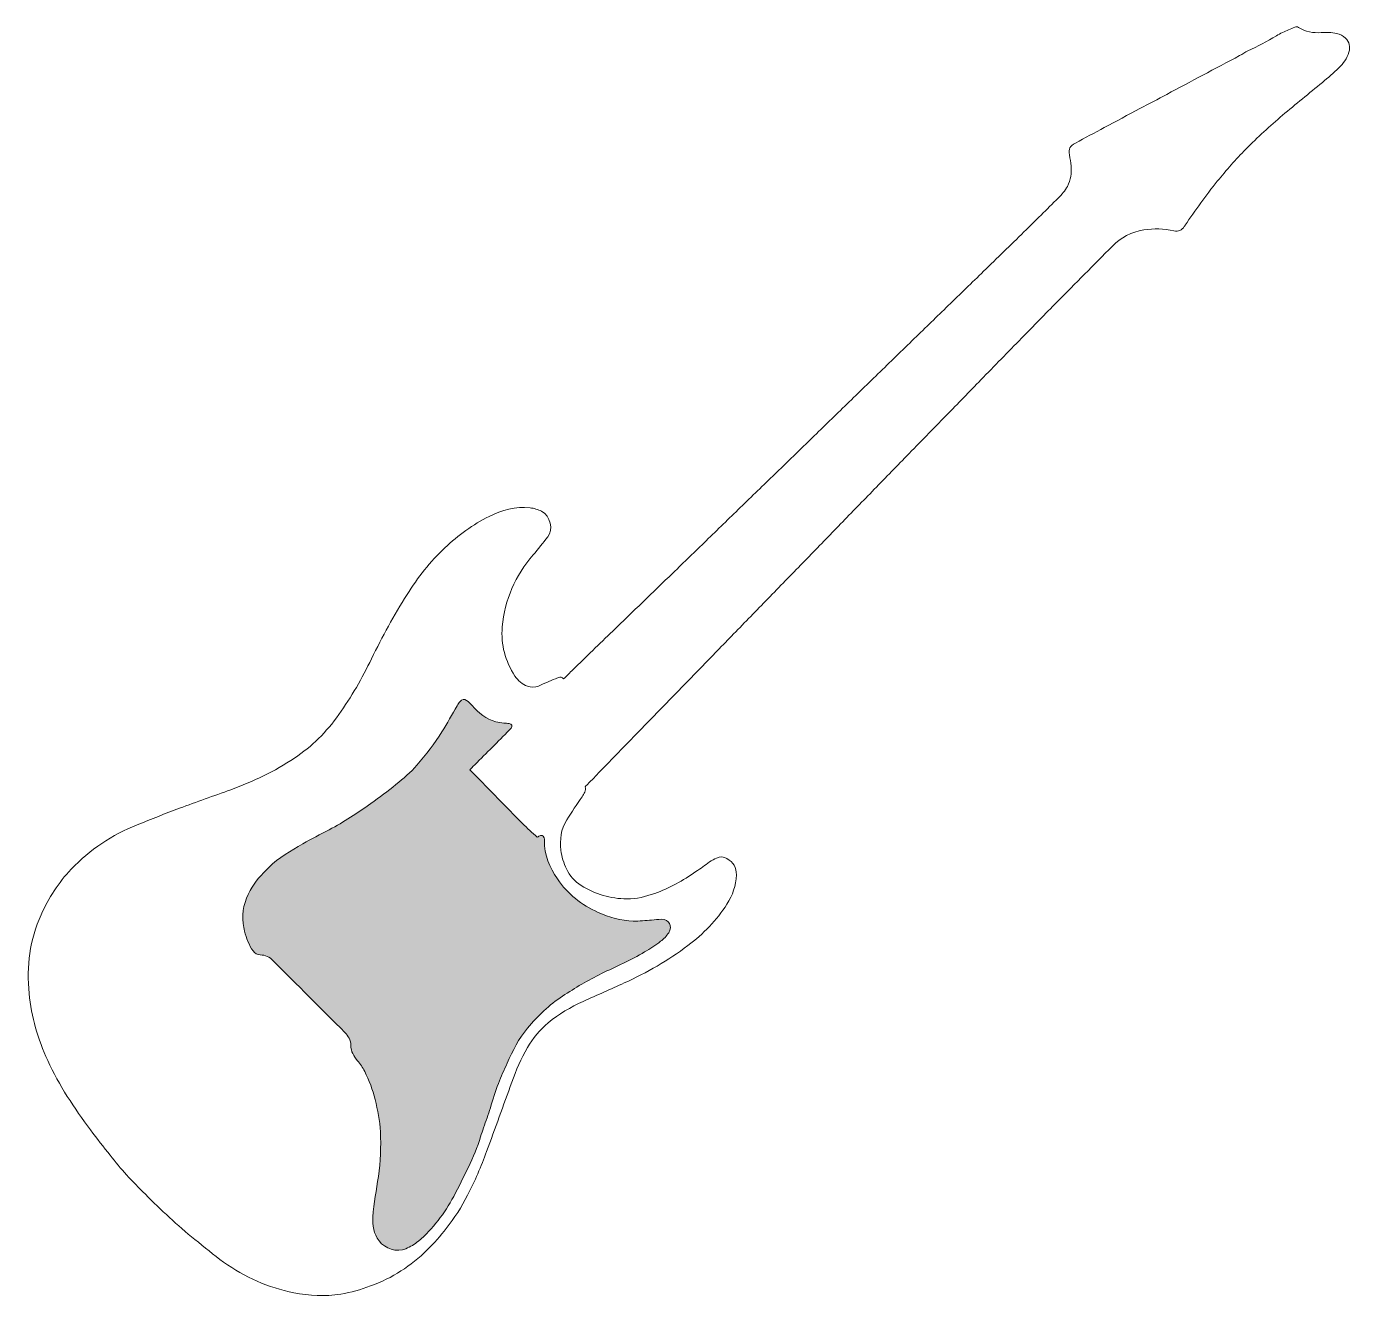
# Model space of a CAD drawing. Header units: millimetres. Extents: x -349.9 to -258.7, y 357.5 to 445.
import ezdxf

# ---------------------------------------------------------------- set-up
doc = ezdxf.new("R2010")
doc.units = ezdxf.units.MM
doc.header["$MEASUREMENT"] = 0
doc.layers.add('_U+56FE_U+5C42 1', color=7, linetype='Continuous')

# ---------------------------------------------------------------- blocks, each defined once
blk = doc.blocks.new('block 2')
at = {"layer": '_U+56FE_U+5C42 1', "color": 7, "lineweight": 18}
blk.add_open_spline([(-312.915, 400.044), (-312.684, 400.274), (-312.483, 400.48), (-312.276, 400.681), (-311.361, 401.569), (-310.445, 402.457), (-309.528, 403.344), (-308.15, 404.677), (-306.771, 406.009), (-305.393, 407.342), (-304.627, 408.084), (-303.861, 408.828), (-303.096, 409.571), (-302.313, 410.331), (-301.532, 411.092), (-300.749, 411.852), (-299.955, 412.623), (-299.16, 413.394), (-298.366, 414.165), (-297.612, 414.897), (-296.857, 415.628), (-296.103, 416.36), (-295.303, 417.137), (-294.503, 417.914), (-293.703, 418.691), (-292.893, 419.479), (-292.083, 420.268), (-291.272, 421.056), (-290.438, 421.867), (-289.604, 422.678), (-288.77, 423.489), (-287.987, 424.249), (-287.204, 425.008), (-286.422, 425.769), (-285.61, 426.557), (-284.799, 427.345), (-283.988, 428.134), (-283.063, 429.036), (-282.137, 429.936), (-281.215, 430.84), (-280.425, 431.616), (-279.635, 432.391), (-278.855, 433.177), (-278.613, 433.42), (-278.377, 433.672), (-278.213, 433.983), (-277.98, 434.427), (-277.915, 434.894), (-277.967, 435.383), (-277.995, 435.638), (-278.038, 435.891), (-278.077, 436.145), (-278.144, 436.585), (-278.063, 436.749), (-277.666, 436.963), (-277.004, 437.32), (-276.342, 437.678), (-275.679, 438.034), (-274.861, 438.472), (-274.042, 438.909), (-273.222, 439.344), (-272.608, 439.671), (-271.991, 439.993), (-271.377, 440.319), (-270.551, 440.758), (-269.726, 441.2), (-268.899, 441.639), (-268.052, 442.091), (-267.204, 442.54), (-266.357, 442.993), (-266.167, 443.094), (-265.991, 443.227), (-265.794, 443.312), (-265.109, 443.606), (-264.476, 443.996), (-263.824, 444.351), (-263.684, 444.428), (-263.552, 444.52), (-263.408, 444.587), (-263.127, 444.717), (-262.84, 444.834), (-262.555, 444.958), (-262.466, 444.996), (-262.383, 444.984), (-262.304, 444.932), (-261.827, 444.618), (-261.294, 444.546), (-260.738, 444.571), (-260.385, 444.587), (-260.033, 444.591), (-259.683, 444.52), (-259.448, 444.472), (-259.244, 444.364), (-259.075, 444.198), (-258.799, 443.927), (-258.723, 443.598), (-258.829, 443.225), (-258.951, 442.795), (-259.212, 442.446), (-259.524, 442.144), (-259.886, 441.794), (-260.275, 441.47), (-260.663, 441.147), (-261.575, 440.388), (-262.499, 439.643), (-263.406, 438.878), (-264.283, 438.137), (-265.129, 437.363), (-265.934, 436.544), (-266.626, 435.84), (-267.271, 435.094), (-267.895, 434.329), (-268.687, 433.358), (-269.406, 432.335), (-270.115, 431.304), (-270.133, 431.278), (-270.152, 431.252), (-270.169, 431.225), (-270.34, 430.949), (-270.559, 430.853), (-270.898, 430.923), (-271.577, 431.063), (-272.267, 431.088), (-272.956, 430.98), (-273.81, 430.847), (-274.533, 430.46), (-275.138, 429.849), (-276.403, 428.572), (-277.668, 427.296), (-278.931, 426.017), (-279.748, 425.189), (-280.561, 424.357), (-281.375, 423.525), (-282.312, 422.567), (-283.247, 421.609), (-284.182, 420.649), (-284.977, 419.833), (-285.769, 419.015), (-286.564, 418.198), (-287.471, 417.267), (-288.38, 416.338), (-289.287, 415.407), (-290.082, 414.591), (-290.876, 413.774), (-291.67, 412.958), (-292.441, 412.164), (-293.213, 411.37), (-293.984, 410.575), (-294.755, 409.781), (-295.526, 408.986), (-296.297, 408.192), (-297.097, 407.37), (-297.897, 406.547), (-298.697, 405.725), (-299.485, 404.914), (-300.274, 404.104), (-301.063, 403.292), (-301.818, 402.516), (-302.571, 401.738), (-303.326, 400.961), (-304.836, 399.408), (-306.348, 397.857), (-307.857, 396.303), (-309.013, 395.112), (-310.167, 393.919), (-311.322, 392.727), (-311.355, 392.692), (-311.389, 392.659), (-311.43, 392.619), (-311.361, 392.347), (-311.498, 392.14), (-311.638, 391.931), (-311.996, 391.399), (-312.362, 390.873), (-312.703, 390.33), (-313.105, 389.691), (-313.185, 388.978), (-313.098, 388.243), (-313.044, 387.794), (-312.906, 387.367), (-312.717, 386.956), (-312.496, 386.477), (-312.165, 386.092), (-311.713, 385.819), (-310.739, 385.231), (-309.686, 384.9), (-308.544, 384.891), (-307.888, 384.885), (-307.259, 385.054), (-306.643, 385.271), (-305.623, 385.632), (-304.694, 386.166), (-303.802, 386.77), (-303.483, 386.985), (-303.178, 387.22), (-302.86, 387.436), (-302.708, 387.539), (-302.545, 387.628), (-302.38, 387.708), (-302.139, 387.823), (-301.898, 387.802), (-301.666, 387.67), (-301.229, 387.423), (-301.002, 387.06), (-301.017, 386.549), (-301.038, 385.815), (-301.278, 385.151), (-301.664, 384.536), (-302.372, 383.408), (-303.297, 382.486), (-304.353, 381.681), (-305.712, 380.645), (-307.191, 379.815), (-308.737, 379.101), (-309.675, 378.668), (-310.624, 378.258), (-311.566, 377.833), (-312.432, 377.442), (-313.244, 376.959), (-313.978, 376.354), (-314.559, 375.875), (-315.024, 375.294), (-315.407, 374.646), (-315.854, 373.891), (-316.179, 373.081), (-316.478, 372.259), (-317.058, 370.671), (-317.63, 369.079), (-318.216, 367.492), (-318.597, 366.462), (-319.027, 365.452), (-319.528, 364.474), (-319.942, 363.666), (-320.435, 362.909), (-320.998, 362.195), (-321.405, 361.678), (-321.836, 361.181), (-322.303, 360.718), (-323.424, 359.607), (-324.72, 358.77), (-326.204, 358.227), (-326.876, 357.982), (-327.558, 357.777), (-328.266, 357.668), (-329.348, 357.5), (-330.424, 357.544), (-331.494, 357.759), (-333.258, 358.114), (-334.869, 358.832), (-336.329, 359.874), (-337.013, 360.362), (-337.66, 360.904), (-338.314, 361.434), (-339.511, 362.405), (-340.634, 363.459), (-341.72, 364.553), (-342.155, 364.992), (-342.599, 365.422), (-343.014, 365.88), (-343.406, 366.313), (-343.772, 366.771), (-344.137, 367.229), (-344.597, 367.806), (-345.055, 368.384), (-345.493, 368.977), (-346.611, 370.487), (-347.658, 372.041), (-348.442, 373.758), (-349.114, 375.228), (-349.567, 376.756), (-349.723, 378.37), (-349.905, 380.252), (-349.685, 382.071), (-348.899, 383.801), (-348.375, 384.954), (-347.704, 386.011), (-346.829, 386.937), (-345.539, 388.3), (-344.009, 389.299), (-342.275, 389.995), (-341.308, 390.383), (-340.343, 390.777), (-339.367, 391.142), (-338.196, 391.58), (-337.011, 391.982), (-335.838, 392.414), (-334.298, 392.98), (-332.822, 393.679), (-331.453, 394.589), (-330.244, 395.392), (-329.237, 396.407), (-328.398, 397.589), (-327.533, 398.808), (-326.788, 400.095), (-326.14, 401.442), (-325.409, 402.958), (-324.593, 404.43), (-323.695, 405.856), (-322.952, 407.034), (-322.108, 408.13), (-321.088, 409.085), (-320.169, 409.945), (-319.158, 410.677), (-318.036, 411.247), (-317.156, 411.694), (-316.226, 411.944), (-315.226, 411.833), (-314.946, 411.802), (-314.681, 411.73), (-314.427, 411.595), (-313.823, 411.274), (-313.611, 410.333), (-314.003, 409.84), (-314.337, 409.42), (-314.665, 408.993), (-315.015, 408.587), (-316.246, 407.157), (-316.97, 405.51), (-317.139, 403.63), (-317.249, 402.404), (-316.935, 401.276), (-316.263, 400.249), (-316.052, 399.927), (-315.769, 399.682), (-315.4, 399.548), (-315.149, 399.458), (-314.902, 399.444), (-314.651, 399.557), (-314.264, 399.731), (-313.873, 399.896), (-313.482, 400.064), (-313.409, 400.096), (-313.335, 400.127), (-313.258, 400.151), (-313.138, 400.189), (-313.02, 400.196), (-312.915, 400.044)], degree=3, knots=[0, 0, 0, 0, 1, 1, 1, 2, 2, 2, 3, 3, 3, 4, 4, 4, 5, 5, 5, 6, 6, 6, 7, 7, 7, 8, 8, 8, 9, 9, 9, 10, 10, 10, 11, 11, 11, 12, 12, 12, 13, 13, 13, 14, 14, 14, 15, 15, 15, 16, 16, 16, 17, 17, 17, 18, 18, 18, 19, 19, 19, 20, 20, 20, 21, 21, 21, 22, 22, 22, 23, 23, 23, 24, 24, 24, 25, 25, 25, 26, 26, 26, 27, 27, 27, 28, 28, 28, 29, 29, 29, 30, 30, 30, 31, 31, 31, 32, 32, 32, 33, 33, 33, 34, 34, 34, 35, 35, 35, 36, 36, 36, 37, 37, 37, 38, 38, 38, 39, 39, 39, 40, 40, 40, 41, 41, 41, 42, 42, 42, 43, 43, 43, 44, 44, 44, 45, 45, 45, 46, 46, 46, 47, 47, 47, 48, 48, 48, 49, 49, 49, 50, 50, 50, 51, 51, 51, 52, 52, 52, 53, 53, 53, 54, 54, 54, 55, 55, 55, 56, 56, 56, 57, 57, 57, 58, 58, 58, 59, 59, 59, 60, 60, 60, 61, 61, 61, 62, 62, 62, 63, 63, 63, 64, 64, 64, 65, 65, 65, 66, 66, 66, 67, 67, 67, 68, 68, 68, 69, 69, 69, 70, 70, 70, 71, 71, 71, 72, 72, 72, 73, 73, 73, 74, 74, 74, 75, 75, 75, 76, 76, 76, 77, 77, 77, 78, 78, 78, 79, 79, 79, 80, 80, 80, 81, 81, 81, 82, 82, 82, 83, 83, 83, 84, 84, 84, 85, 85, 85, 86, 86, 86, 87, 87, 87, 88, 88, 88, 89, 89, 89, 90, 90, 90, 91, 91, 91, 92, 92, 92, 93, 93, 93, 94, 94, 94, 95, 95, 95, 96, 96, 96, 97, 97, 97, 98, 98, 98, 99, 99, 99, 100, 100, 100, 101, 101, 101, 102, 102, 102, 103, 103, 103, 104, 104, 104, 105, 105, 105, 106, 106, 106, 107, 107, 107, 108, 108, 108, 109, 109, 109, 110, 110, 110, 111, 111, 111, 112, 112, 112, 112], dxfattribs=at)
blk = doc.blocks.new('block 3')
at = {"layer": '_U+56FE_U+5C42 1'}
h = blk.add_hatch(color=7, dxfattribs=at)
h.dxf.hatch_style = 2
edge = h.paths.add_edge_path()
edge.add_spline(control_points=[(-319.375, 393.791), (-319.282, 393.697), (-319.208, 393.625), (-319.136, 393.552), (-318.009, 392.398), (-316.886, 391.242), (-315.753, 390.094), (-315.427, 389.764), (-315.075, 389.46), (-314.726, 389.137), (-314.683, 389.167), (-314.652, 389.188), (-314.621, 389.211), (-314.462, 389.33), (-314.318, 389.29), (-314.252, 389.101), (-314.232, 389.042), (-314.222, 388.975), (-314.224, 388.913), (-314.263, 387.919), (-313.882, 387.06), (-313.341, 386.267), (-312.632, 385.23), (-311.689, 384.472), (-310.535, 383.961), (-309.762, 383.618), (-308.96, 383.407), (-308.121, 383.367), (-307.7, 383.347), (-307.274, 383.41), (-306.851, 383.438), (-306.627, 383.453), (-306.404, 383.493), (-306.181, 383.489), (-305.648, 383.482), (-305.401, 383.02), (-305.678, 382.563), (-305.821, 382.326), (-306.027, 382.146), (-306.236, 381.97), (-306.574, 381.684), (-306.96, 381.469), (-307.337, 381.24), (-308.286, 380.665), (-309.306, 380.231), (-310.301, 379.748), (-311.234, 379.296), (-312.122, 378.767), (-312.985, 378.197), (-313.902, 377.592), (-314.681, 376.83), (-315.395, 375.999), (-316.014, 375.278), (-316.423, 374.434), (-316.804, 373.575), (-317.008, 373.113), (-317.229, 372.657), (-317.405, 372.185), (-317.612, 371.629), (-317.776, 371.058), (-317.961, 370.494), (-318.112, 370.037), (-318.267, 369.581), (-318.421, 369.125), (-318.49, 368.92), (-318.569, 368.718), (-318.632, 368.511), (-318.852, 367.788), (-319.141, 367.092), (-319.473, 366.414), (-319.804, 365.737), (-320.127, 365.055), (-320.485, 364.392), (-321.114, 363.225), (-321.896, 362.174), (-322.917, 361.314), (-323.176, 361.096), (-323.466, 360.928), (-323.776, 360.791), (-324.397, 360.516), (-325.233, 360.795), (-325.623, 361.329), (-325.992, 361.835), (-326.084, 362.393), (-326.052, 362.991), (-326.003, 363.93), (-325.799, 364.848), (-325.67, 365.776), (-325.528, 366.797), (-325.482, 367.821), (-325.532, 368.848), (-325.569, 369.602), (-325.713, 370.342), (-325.897, 371.075), (-326.066, 371.747), (-326.301, 372.392), (-326.615, 373.01), (-326.75, 373.276), (-326.919, 373.517), (-327.111, 373.745), (-327.367, 374.051), (-327.566, 374.384), (-327.571, 374.802), (-327.575, 375.159), (-327.727, 375.445), (-327.979, 375.695), (-329.627, 377.337), (-331.273, 378.983), (-332.916, 380.631), (-333.166, 380.882), (-333.451, 381.031), (-333.81, 381.037), (-334.016, 381.04), (-334.17, 381.144), (-334.293, 381.309), (-334.597, 381.716), (-334.757, 382.185), (-334.883, 382.668), (-334.927, 382.839), (-334.96, 383.013), (-334.985, 383.187), (-335.1, 384.008), (-334.889, 384.764), (-334.497, 385.474), (-334.165, 386.075), (-333.711, 386.578), (-333.222, 387.06), (-332.532, 387.741), (-331.701, 388.208), (-330.878, 388.687), (-330.282, 389.034), (-329.658, 389.329), (-329.052, 389.658), (-328.057, 390.198), (-327.106, 390.808), (-326.187, 391.468), (-325.602, 391.888), (-325.01, 392.304), (-324.459, 392.768), (-323.957, 393.19), (-323.445, 393.606), (-323.014, 394.108), (-322.393, 394.833), (-321.808, 395.587), (-321.303, 396.398), (-320.934, 396.989), (-320.597, 397.6), (-320.244, 398.201), (-320.183, 398.304), (-320.12, 398.409), (-320.04, 398.497), (-319.901, 398.653), (-319.763, 398.681), (-319.591, 398.566), (-319.454, 398.474), (-319.331, 398.353), (-319.223, 398.227), (-318.778, 397.702), (-318.256, 397.289), (-317.584, 397.098), (-317.409, 397.049), (-317.223, 397.03), (-317.042, 397.005), (-316.915, 396.987), (-316.785, 396.991), (-316.659, 396.969), (-316.476, 396.936), (-316.423, 396.803), (-316.536, 396.652), (-316.613, 396.55), (-316.706, 396.46), (-316.797, 396.369), (-317.585, 395.58), (-318.375, 394.792), (-319.164, 394.003), (-319.225, 393.941), (-319.287, 393.879), (-319.375, 393.791)], knot_values=[0, 0, 0, 0, 1, 1, 1, 2, 2, 2, 3, 3, 3, 4, 4, 4, 5, 5, 5, 6, 6, 6, 7, 7, 7, 8, 8, 8, 9, 9, 9, 10, 10, 10, 11, 11, 11, 12, 12, 12, 13, 13, 13, 14, 14, 14, 15, 15, 15, 16, 16, 16, 17, 17, 17, 18, 18, 18, 19, 19, 19, 20, 20, 20, 21, 21, 21, 22, 22, 22, 23, 23, 23, 24, 24, 24, 25, 25, 25, 26, 26, 26, 27, 27, 27, 28, 28, 28, 29, 29, 29, 30, 30, 30, 31, 31, 31, 32, 32, 32, 33, 33, 33, 34, 34, 34, 35, 35, 35, 36, 36, 36, 37, 37, 37, 38, 38, 38, 39, 39, 39, 40, 40, 40, 41, 41, 41, 42, 42, 42, 43, 43, 43, 44, 44, 44, 45, 45, 45, 46, 46, 46, 47, 47, 47, 48, 48, 48, 49, 49, 49, 50, 50, 50, 51, 51, 51, 52, 52, 52, 53, 53, 53, 54, 54, 54, 55, 55, 55, 56, 56, 56, 57, 57, 57, 58, 58, 58, 59, 59, 59, 59], degree=3, periodic=1)
at = {"layer": '_U+56FE_U+5C42 1', "lineweight": 0}
blk.add_open_spline([(-319.375, 393.791), (-319.282, 393.697), (-319.208, 393.625), (-319.136, 393.552), (-318.009, 392.398), (-316.886, 391.242), (-315.753, 390.094), (-315.427, 389.764), (-315.075, 389.46), (-314.726, 389.137), (-314.683, 389.167), (-314.652, 389.188), (-314.621, 389.211), (-314.462, 389.33), (-314.318, 389.29), (-314.252, 389.101), (-314.232, 389.042), (-314.222, 388.975), (-314.224, 388.913), (-314.263, 387.919), (-313.882, 387.06), (-313.341, 386.267), (-312.632, 385.23), (-311.689, 384.472), (-310.535, 383.961), (-309.762, 383.618), (-308.96, 383.407), (-308.121, 383.367), (-307.7, 383.347), (-307.274, 383.41), (-306.851, 383.438), (-306.627, 383.453), (-306.404, 383.493), (-306.181, 383.489), (-305.648, 383.482), (-305.401, 383.02), (-305.678, 382.563), (-305.821, 382.326), (-306.027, 382.146), (-306.236, 381.97), (-306.574, 381.684), (-306.96, 381.469), (-307.337, 381.24), (-308.286, 380.665), (-309.306, 380.231), (-310.301, 379.748), (-311.234, 379.296), (-312.122, 378.767), (-312.985, 378.197), (-313.902, 377.592), (-314.681, 376.83), (-315.395, 375.999), (-316.014, 375.278), (-316.423, 374.434), (-316.804, 373.575), (-317.008, 373.113), (-317.229, 372.657), (-317.405, 372.185), (-317.612, 371.629), (-317.776, 371.058), (-317.961, 370.494), (-318.112, 370.037), (-318.267, 369.581), (-318.421, 369.125), (-318.49, 368.92), (-318.569, 368.718), (-318.632, 368.511), (-318.852, 367.788), (-319.141, 367.092), (-319.473, 366.414), (-319.804, 365.737), (-320.127, 365.055), (-320.485, 364.392), (-321.114, 363.225), (-321.896, 362.174), (-322.917, 361.314), (-323.176, 361.096), (-323.466, 360.928), (-323.776, 360.791), (-324.397, 360.516), (-325.233, 360.795), (-325.623, 361.329), (-325.992, 361.835), (-326.084, 362.393), (-326.052, 362.991), (-326.003, 363.93), (-325.799, 364.848), (-325.67, 365.776), (-325.528, 366.797), (-325.482, 367.821), (-325.532, 368.848), (-325.569, 369.602), (-325.713, 370.342), (-325.897, 371.075), (-326.066, 371.747), (-326.301, 372.392), (-326.615, 373.01), (-326.75, 373.276), (-326.919, 373.517), (-327.111, 373.745), (-327.367, 374.051), (-327.566, 374.384), (-327.571, 374.802), (-327.575, 375.159), (-327.727, 375.445), (-327.979, 375.695), (-329.627, 377.337), (-331.273, 378.983), (-332.916, 380.631), (-333.166, 380.882), (-333.451, 381.031), (-333.81, 381.037), (-334.016, 381.04), (-334.17, 381.144), (-334.293, 381.309), (-334.597, 381.716), (-334.757, 382.185), (-334.883, 382.668), (-334.927, 382.839), (-334.96, 383.013), (-334.985, 383.187), (-335.1, 384.008), (-334.889, 384.764), (-334.497, 385.474), (-334.165, 386.075), (-333.711, 386.578), (-333.222, 387.06), (-332.532, 387.741), (-331.701, 388.208), (-330.878, 388.687), (-330.282, 389.034), (-329.658, 389.329), (-329.052, 389.658), (-328.057, 390.198), (-327.106, 390.808), (-326.187, 391.468), (-325.602, 391.888), (-325.01, 392.304), (-324.459, 392.768), (-323.957, 393.19), (-323.445, 393.606), (-323.014, 394.108), (-322.393, 394.833), (-321.808, 395.587), (-321.303, 396.398), (-320.934, 396.989), (-320.597, 397.6), (-320.244, 398.201), (-320.183, 398.304), (-320.12, 398.409), (-320.04, 398.497), (-319.901, 398.653), (-319.763, 398.681), (-319.591, 398.566), (-319.454, 398.474), (-319.331, 398.353), (-319.223, 398.227), (-318.778, 397.702), (-318.256, 397.289), (-317.584, 397.098), (-317.409, 397.049), (-317.223, 397.03), (-317.042, 397.005), (-316.915, 396.987), (-316.785, 396.991), (-316.659, 396.969), (-316.476, 396.936), (-316.423, 396.803), (-316.536, 396.652), (-316.613, 396.55), (-316.706, 396.46), (-316.797, 396.369), (-317.585, 395.58), (-318.375, 394.792), (-319.164, 394.003), (-319.225, 393.941), (-319.287, 393.879), (-319.375, 393.791)], degree=3, knots=[0, 0, 0, 0, 1, 1, 1, 2, 2, 2, 3, 3, 3, 4, 4, 4, 5, 5, 5, 6, 6, 6, 7, 7, 7, 8, 8, 8, 9, 9, 9, 10, 10, 10, 11, 11, 11, 12, 12, 12, 13, 13, 13, 14, 14, 14, 15, 15, 15, 16, 16, 16, 17, 17, 17, 18, 18, 18, 19, 19, 19, 20, 20, 20, 21, 21, 21, 22, 22, 22, 23, 23, 23, 24, 24, 24, 25, 25, 25, 26, 26, 26, 27, 27, 27, 28, 28, 28, 29, 29, 29, 30, 30, 30, 31, 31, 31, 32, 32, 32, 33, 33, 33, 34, 34, 34, 35, 35, 35, 36, 36, 36, 37, 37, 37, 38, 38, 38, 39, 39, 39, 40, 40, 40, 41, 41, 41, 42, 42, 42, 43, 43, 43, 44, 44, 44, 45, 45, 45, 46, 46, 46, 47, 47, 47, 48, 48, 48, 49, 49, 49, 50, 50, 50, 51, 51, 51, 52, 52, 52, 53, 53, 53, 54, 54, 54, 55, 55, 55, 56, 56, 56, 57, 57, 57, 58, 58, 58, 59, 59, 59, 59], dxfattribs=at)

msp = doc.modelspace()

# ---------------------------------------------------------------- block references
at = {"layer": '_U+56FE_U+5C42 1'}
for name in ['block 2', 'block 3']:
    msp.add_blockref(name, (0, 0), dxfattribs=at)

doc.saveas('drawing.dxf')
